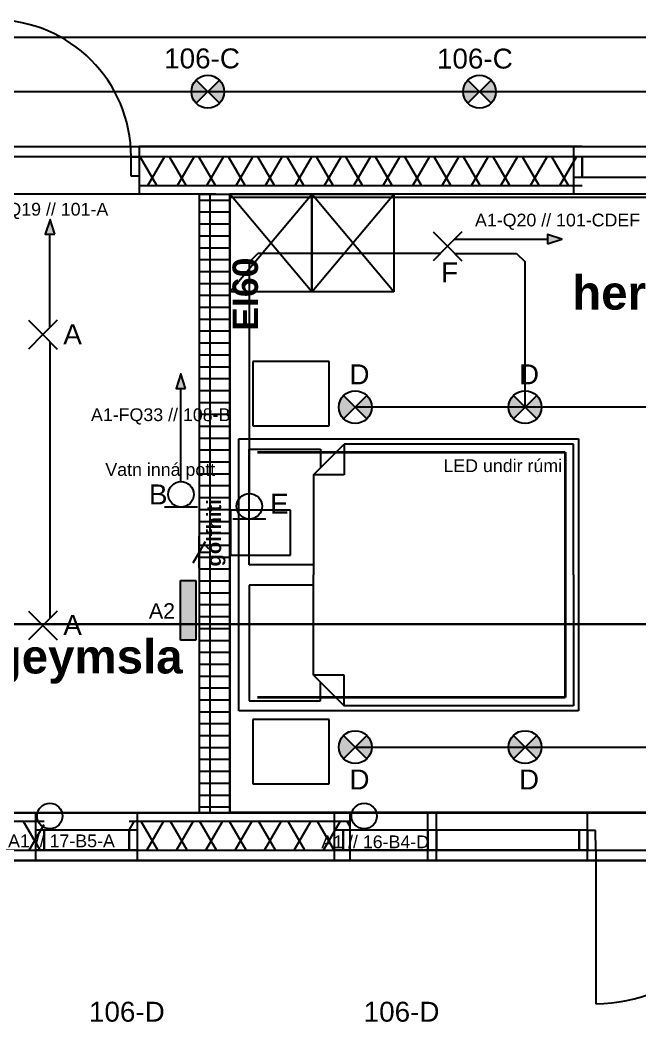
# Model space of a CAD drawing. Header units: millimetres. Extents: x -242231 to 419123, y -2399 to 525285.
# Drawn here: x -112925 to -109275, y 45335 to 51229 of the extents above; entities that cross this region are included whole.
import ezdxf

# ---------------------------------------------------------------- set-up
doc = ezdxf.new("R2010")
doc.units = ezdxf.units.MM
for name, color, linetype in [('Grunnur', 252, 'Continuous'), ('PDF_R-TAKN-LAGSPENNA', 7, 'Continuous'), ('R-TAKN-LAGSPENNA', 7, 'Continuous'), ('TAKN', 7, 'Continuous')]:
    doc.layers.add(name, color=color, linetype=linetype)
doc.layers.add('R-lagnir', color=7, linetype='Continuous', lineweight=25)
doc.styles.add('GENERATED_STYLE_1', font='swissb.ttf')
doc.styles.get("Standard").update_dxf_attribs({"font": 'arial.ttf'})

msp = doc.modelspace()

# ---------------------------------------------------------------- hatches: boundary and pattern name
h = msp.add_hatch(color=256)
h.dxf.hatch_style = 1
h.paths.add_polyline_path([(-111980.695, 47581.678), (-111890.695, 47581.678), (-111890.695, 47931.678), (-111980.695, 47931.678)])
at = {"layer": 'TAKN'}
h = msp.add_hatch(color=7, dxfattribs=at)
h.dxf.hatch_style = 1
h.paths.add_polyline_path([(-111751.074, 50876.289), (-111819.527, 50807.892), (-111751.074, 50739.495, 0.19880539), (-111722.76, 50807.892, 0.19880539)])
h.paths.add_polyline_path([(-111887.98, 50876.289, 0.19880539), (-111916.294, 50807.892, 0.19880539), (-111887.98, 50739.495), (-111819.527, 50807.892)])
h = msp.add_hatch(color=7, dxfattribs=at)
h.dxf.hatch_style = 1
h.paths.add_polyline_path([(-110151.074, 50876.289), (-110219.527, 50807.892), (-110151.074, 50739.495, 0.19880539), (-110122.76, 50807.892, 0.19880539)])
h.paths.add_polyline_path([(-110287.98, 50876.289, 0.19880539), (-110316.294, 50807.892, 0.19880539), (-110287.98, 50739.495), (-110219.527, 50807.892)])
h = msp.add_hatch(color=7, dxfattribs=at)
h.dxf.hatch_style = 1
h.paths.add_polyline_path([(-110882.818, 49020.389), (-110951.271, 48951.993), (-110882.818, 48883.596, 0.19880539), (-110854.504, 48951.993, 0.19880539)])
h.paths.add_polyline_path([(-111019.724, 49020.389, 0.19880539), (-111048.038, 48951.993, 0.19880539), (-111019.724, 48883.596), (-110951.271, 48951.993)])
h = msp.add_hatch(color=7, dxfattribs=at)
h.dxf.hatch_style = 1
h.paths.add_polyline_path([(-109882.818, 49020.389), (-109951.271, 48951.993), (-109882.818, 48883.596, 0.19880539), (-109854.504, 48951.993, 0.19880539)])
h.paths.add_polyline_path([(-110019.724, 49020.389, 0.19880539), (-110048.038, 48951.993, 0.19880539), (-110019.724, 48883.596), (-109951.271, 48951.993)])
h = msp.add_hatch(color=7, dxfattribs=at)
h.dxf.hatch_style = 1
h.paths.add_polyline_path([(-110882.818, 47020.389), (-110951.271, 46951.993), (-110882.818, 46883.596, 0.19880539), (-110854.504, 46951.993, 0.19880539)])
h.paths.add_polyline_path([(-111019.724, 47020.389, 0.19880539), (-111048.038, 46951.993, 0.19880539), (-111019.724, 46883.596), (-110951.271, 46951.993)])
h = msp.add_hatch(color=7, dxfattribs=at)
h.dxf.hatch_style = 1
h.paths.add_polyline_path([(-109882.818, 47020.389), (-109951.271, 46951.993), (-109882.818, 46883.596, 0.19880539), (-109854.504, 46951.993, 0.19880539)])
h.paths.add_polyline_path([(-110019.724, 47020.389, 0.19880539), (-110048.038, 46951.993, 0.19880539), (-110019.724, 46883.596), (-109951.271, 46951.993)])

# ---------------------------------------------------------------- linework, layer by layer
for p, q in [((-112749.367, 49424.147), (-112749.367, 49971.873)), ((-110365.804, 49940.928), (-109818.078, 49940.928)), ((-111978.632, 48515.806), (-111978.632, 49063.533)), ((-111980.695, 47581.678), (-111980.695, 47931.678)), ((-111980.695, 47931.678), (-111890.695, 47931.678)), ((-111890.695, 47931.678), (-111890.695, 47581.678)), ((-111890.695, 47581.678), (-111980.695, 47581.678))]:
    msp.add_line(p, q)
at = {"layer": 'Grunnur', "linetype": 'Continuous'}
for p, q in [((-108923.389, 51127.664), (-114660.127, 51127.664)), ((-105884.727, 50488.706), (-114083.35, 50479.667)), ((-113074.008, 50485.493), (-105872.603, 50485.482)), ((-109615.191, 50485.486), (-112223.168, 50485.493)), ((-112223.168, 50485.493), (-112223.168, 50425.493)), ((-111773.115, 50485.499), (-111960.615, 50485.499)), ((-109665.191, 50485.486), (-108865.191, 50485.484)), ((-109665.191, 50485.486), (-109665.191, 50425.486)), ((-105812.607, 50424.165), (-114018.715, 50424.165)), ((-112271.168, 50310.493), (-112271.168, 50425.493)), ((-112271.168, 50425.493), (-112223.168, 50425.493)), ((-109615.191, 50425.486), (-112223.168, 50425.493)), ((-112223.168, 50425.493), (-112223.168, 50310.493)), ((-112223.168, 50425.493), (-112223.168, 50310.493)), ((-112120.046, 50255.493), (-112218.195, 50425.493)), ((-112171.685, 50255.493), (-112073.535, 50425.493)), ((-111946.84, 50255.492), (-112044.99, 50425.493)), ((-111998.48, 50255.493), (-111900.33, 50425.492)), ((-111773.635, 50255.492), (-111871.785, 50425.492)), ((-111825.275, 50255.492), (-111727.126, 50425.492)), ((-111600.43, 50255.491), (-111698.579, 50425.492)), ((-111652.07, 50255.492), (-111553.921, 50425.491)), ((-111427.224, 50255.491), (-111525.374, 50425.491)), ((-111478.865, 50255.491), (-111380.716, 50425.491)), ((-111254.019, 50255.49), (-111352.169, 50425.491)), ((-111305.661, 50255.491), (-111207.511, 50425.49)), ((-111080.813, 50255.49), (-111178.963, 50425.49)), ((-111132.456, 50255.49), (-111034.306, 50425.49)), ((-110907.608, 50255.489), (-111005.758, 50425.49)), ((-110959.251, 50255.49), (-110861.102, 50425.489)), ((-110734.403, 50255.489), (-110832.552, 50425.489)), ((-110786.046, 50255.489), (-110687.897, 50425.489)), ((-110561.197, 50255.489), (-110659.347, 50425.489)), ((-110612.841, 50255.489), (-110514.692, 50425.488)), ((-110387.992, 50255.488), (-110486.142, 50425.488)), ((-110439.637, 50255.488), (-110341.487, 50425.488)), ((-110214.787, 50255.488), (-110312.936, 50425.488)), ((-110266.432, 50255.488), (-110168.282, 50425.487)), ((-110041.581, 50255.487), (-110139.731, 50425.487)), ((-110093.227, 50255.487), (-109995.078, 50425.487)), ((-109868.376, 50255.487), (-109966.526, 50425.487)), ((-109920.022, 50255.487), (-109821.873, 50425.486)), ((-109695.171, 50255.486), (-109793.32, 50425.486)), ((-109746.817, 50255.486), (-109648.668, 50425.486)), ((-109615.191, 50425.486), (-109665.191, 50425.486)), ((-109665.191, 50425.486), (-109665.191, 50305.486)), ((-109615.191, 50416.957), (-109620.115, 50425.486)), ((-109615.191, 50305.486), (-109615.191, 50425.486)), ((-108915.191, 50425.484), (-109615.191, 50425.486)), ((-108915.191, 50425.484), (-109615.191, 50425.486)), ((-109615.191, 50425.486), (-109615.191, 50305.486)), ((-112223.168, 50310.493), (-112271.168, 50310.493)), ((-112223.168, 50310.493), (-112223.168, 50255.493)), ((-109665.191, 50305.486), (-109615.191, 50305.486)), ((-109665.191, 50305.486), (-109665.191, 50255.486)), ((-109615.191, 50305.486), (-108915.191, 50305.484)), ((-109615.191, 50305.486), (-108915.191, 50305.484)), ((-112223.168, 50255.493), (-109615.191, 50255.486)), ((-112223.168, 50255.493), (-112223.168, 50205.493)), ((-109665.191, 50255.486), (-109665.191, 50205.486)), ((-111806.404, 50205.491), (-113798.671, 50205.491)), ((-111773.115, 50205.498), (-111960.615, 50205.498)), ((-111689.79, 50202.95), (-111869.79, 50202.95)), ((-111869.79, 50202.95), (-111869.79, 46565.039)), ((-111869.79, 50170.213), (-111689.79, 50170.213)), ((-111806.404, 46565.039), (-111806.404, 50205.491)), ((-108268.535, 50205.488), (-111689.79, 50205.488)), ((-111689.79, 50205.488), (-111689.79, 46565.039)), ((-111689.79, 46565.039), (-111689.79, 50202.95)), ((-108268.535, 50185.092), (-111689.79, 50185.092)), ((-111689.757, 49631.108), (-111689.757, 50205.481)), ((-111689.757, 50205.481), (-111207.012, 50205.481)), ((-111689.757, 49631.201), (-111207.012, 50205.481)), ((-111207.012, 49631.108), (-111689.757, 50205.481)), ((-111207.012, 50205.481), (-111207.012, 49631.108)), ((-111207.012, 49631.108), (-111207.012, 50205.481)), ((-111207.012, 50205.481), (-110724.266, 50205.481)), ((-111207.012, 49631.201), (-110724.266, 50205.481)), ((-110724.266, 49631.108), (-111207.012, 50205.481)), ((-110724.266, 50205.481), (-110724.266, 49631.108)), ((-108865.191, 50205.484), (-109665.191, 50205.486)), ((-111869.79, 50100.213), (-111689.79, 50100.213)), ((-111869.79, 50030.213), (-111689.79, 50030.213)), ((-111869.79, 49960.213), (-111689.79, 49960.213)), ((-111869.79, 49890.213), (-111689.79, 49890.213)), ((-111869.79, 49820.213), (-111689.79, 49820.213)), ((-111869.79, 49750.213), (-111689.79, 49750.213)), ((-111869.79, 49680.213), (-111689.79, 49680.213)), ((-111207.012, 49631.108), (-111689.757, 49631.108)), ((-110724.266, 49631.108), (-111207.012, 49631.108)), ((-111869.79, 49610.213), (-111689.79, 49610.213)), ((-111869.79, 49540.213), (-111689.79, 49540.213)), ((-111869.79, 49470.213), (-111689.79, 49470.213)), ((-111869.79, 49400.213), (-111689.79, 49400.213)), ((-111869.79, 49330.213), (-111689.79, 49330.213)), ((-111869.79, 49260.213), (-111689.79, 49260.213)), ((-111105.78, 49220.267), (-111554.395, 49220.267)), ((-111554.395, 49220.267), (-111554.395, 48841.93)), ((-111105.78, 48841.93), (-111105.78, 49220.267)), ((-111869.79, 49190.213), (-111689.79, 49190.213)), ((-111869.79, 49120.213), (-111689.79, 49120.213)), ((-111869.79, 49050.213), (-111689.79, 49050.213)), ((-111869.79, 48980.213), (-111689.79, 48980.213)), ((-111869.79, 48910.213), (-111689.79, 48910.213)), ((-111869.79, 48840.213), (-111689.79, 48840.213)), ((-111554.395, 48841.93), (-111105.78, 48841.93)), ((-111869.79, 48770.213), (-111689.79, 48770.213)), ((-111636.648, 47164.763), (-111636.648, 48764.763)), ((-111636.648, 48764.763), (-109636.648, 48764.763)), ((-109636.648, 48764.763), (-109636.648, 47164.763)), ((-111869.79, 48700.213), (-111689.79, 48700.213)), ((-111576.648, 48024.763), (-111576.648, 48704.763)), ((-111576.648, 48704.763), (-111156.648, 48704.763)), ((-111196.648, 48554.763), (-111016.648, 48734.763)), ((-111156.648, 48704.763), (-111156.648, 48594.763)), ((-109666.648, 48734.763), (-111016.648, 48734.763)), ((-111016.648, 48734.763), (-111016.648, 48554.763)), ((-109666.648, 47964.763), (-109666.648, 48734.763)), ((-111869.79, 48630.213), (-111689.79, 48630.213)), ((-111869.79, 48560.213), (-111689.79, 48560.213)), ((-111016.648, 48554.763), (-111196.648, 48554.763)), ((-111196.648, 48554.763), (-111196.648, 47964.763)), ((-111869.79, 48490.213), (-111689.79, 48490.213)), ((-111869.79, 48420.213), (-111689.79, 48420.213)), ((-111869.79, 48350.213), (-111689.79, 48350.213)), ((-111333.014, 48346.401), (-111686.267, 48346.401)), ((-111686.267, 48346.401), (-111686.267, 48081.85)), ((-111333.014, 48081.85), (-111333.014, 48346.401)), ((-111869.79, 48280.213), (-111689.79, 48280.213)), ((-111905.874, 48036.883), (-111833.706, 48161.883)), ((-111869.79, 48210.213), (-111689.79, 48210.213)), ((-111869.79, 48005.633), (-111869.79, 48193.133)), ((-111869.79, 48140.213), (-111689.79, 48140.213)), ((-111869.79, 48099.383), (-111808.665, 48099.383)), ((-111869.79, 48070.213), (-111689.79, 48070.213)), ((-111686.267, 48081.85), (-111333.014, 48081.85)), ((-111869.79, 48000.213), (-111689.79, 48000.213)), ((-111196.648, 48024.763), (-111576.648, 48024.763)), ((-111869.79, 47930.213), (-111689.79, 47930.213)), ((-111196.648, 47374.763), (-111196.648, 47964.763)), ((-109666.648, 47964.763), (-109666.648, 47194.763)), ((-111196.648, 47904.763), (-111576.648, 47904.763)), ((-111576.648, 47904.763), (-111576.648, 47224.763)), ((-111869.79, 47860.213), (-111689.79, 47860.213)), ((-111869.79, 47790.213), (-111689.79, 47790.213)), ((-111869.79, 47720.213), (-111689.79, 47720.213)), ((-105447.339, 47675.627), (-114660.127, 47675.627)), ((-114660.127, 47675.627), (-105442.651, 47675.627)), ((-111869.79, 47650.213), (-111689.79, 47650.213)), ((-111869.79, 47580.213), (-111689.79, 47580.213)), ((-111869.79, 47510.213), (-111689.79, 47510.213)), ((-111869.79, 47440.213), (-111689.79, 47440.213)), ((-111869.79, 47370.213), (-111689.79, 47370.213)), ((-111016.648, 47374.763), (-111196.648, 47374.763)), ((-111196.648, 47374.763), (-111016.648, 47194.763)), ((-111156.648, 47224.763), (-111156.648, 47334.763)), ((-111016.648, 47194.763), (-111016.648, 47374.763)), ((-111869.79, 47300.213), (-111689.79, 47300.213)), ((-111869.79, 47230.213), (-111689.79, 47230.213)), ((-111576.648, 47224.763), (-111156.648, 47224.763)), ((-111869.79, 47160.213), (-111689.79, 47160.213)), ((-109636.648, 47164.763), (-111636.648, 47164.763)), ((-109666.648, 47194.763), (-111016.648, 47194.763)), ((-111105.78, 47114.217), (-111554.395, 47114.217)), ((-111554.395, 47114.217), (-111554.395, 46735.879)), ((-111105.78, 46735.879), (-111105.78, 47114.217)), ((-111869.79, 47090.213), (-111689.79, 47090.213)), ((-111869.79, 47020.213), (-111689.79, 47020.213)), ((-111869.79, 46950.213), (-111689.79, 46950.213)), ((-111869.79, 46880.213), (-111689.79, 46880.213)), ((-111869.79, 46810.213), (-111689.79, 46810.213)), ((-111869.79, 46740.213), (-111689.79, 46740.213)), ((-111554.395, 46735.879), (-111105.78, 46735.879)), ((-111869.79, 46670.213), (-111689.79, 46670.213)), ((-111869.79, 46600.213), (-111689.79, 46600.213)), ((-108268.535, 46567.092), (-111689.79, 46567.092)), ((-109583.273, 46566.103), (-110523.273, 46565.412)), ((-109583.579, 46516.103), (-109583.616, 46566.103)), ((-109583.236, 46516.103), (-109583.273, 46566.103)), ((-112782.995, 46515.039), (-113848.773, 46515.039)), ((-112782.995, 46565.039), (-113798.772, 46565.039)), ((-113798.671, 46565.039), (-111806.404, 46565.039)), ((-112806.83, 46345.039), (-112904.98, 46515.039)), ((-112232.995, 46565.039), (-112832.995, 46565.039)), ((-112832.995, 46515.039), (-112832.995, 46565.039)), ((-112832.995, 46465.039), (-112832.995, 46515.039)), ((-110981.916, 46565.039), (-112282.995, 46565.039)), ((-110981.916, 46515.039), (-112282.995, 46515.039)), ((-112282.995, 46462.697), (-112252.776, 46515.039)), ((-112232.995, 46515.039), (-112232.995, 46565.039)), ((-112232.995, 46465.039), (-112232.995, 46515.039)), ((-112114.01, 46345.039), (-112212.16, 46515.039)), ((-112177.72, 46345.039), (-112079.571, 46515.039)), ((-111940.805, 46345.039), (-112038.955, 46515.039)), ((-112004.515, 46345.039), (-111906.366, 46515.039)), ((-111869.79, 46565.039), (-111689.79, 46565.039)), ((-111767.6, 46345.039), (-111865.749, 46515.039)), ((-111831.31, 46345.039), (-111733.161, 46515.039)), ((-111594.395, 46345.039), (-111692.544, 46515.039)), ((-111689.79, 46565.039), (-108268.535, 46565.039)), ((-111658.105, 46345.039), (-111559.955, 46515.039)), ((-111421.19, 46345.039), (-111519.339, 46515.039)), ((-111484.9, 46345.039), (-111386.75, 46515.039)), ((-111247.985, 46345.039), (-111346.134, 46515.039)), ((-111311.695, 46345.039), (-111213.545, 46515.039)), ((-111074.78, 46345.039), (-111172.929, 46515.039)), ((-111138.49, 46345.039), (-111040.34, 46515.039)), ((-110473.273, 46565.448), (-111073.273, 46565.007)), ((-111073.236, 46515.007), (-111073.273, 46565.007)), ((-111073.199, 46465.007), (-111073.236, 46515.007)), ((-110981.916, 46484.194), (-110999.724, 46515.039)), ((-110981.916, 46515.039), (-110981.916, 46565.039)), ((-110981.916, 46345.039), (-110981.916, 46515.039)), ((-110523.236, 46515.412), (-110523.273, 46565.412)), ((-110523.199, 46465.412), (-110523.236, 46515.412)), ((-110473.236, 46515.448), (-110473.273, 46565.448)), ((-110473.199, 46465.448), (-110473.236, 46515.448)), ((-109583.538, 46461.103), (-109583.579, 46516.103)), ((-109583.2, 46466.103), (-109583.236, 46516.103)), ((-112870.541, 46345.039), (-112782.995, 46496.672)), ((-112832.995, 46465.039), (-112782.995, 46465.039)), ((-112832.995, 46345.039), (-112832.995, 46465.039)), ((-112782.995, 46465.039), (-112782.995, 46345.039)), ((-112782.995, 46465.039), (-112282.995, 46465.039)), ((-112282.995, 46345.039), (-112282.995, 46465.039)), ((-112282.995, 46465.039), (-112232.995, 46465.039)), ((-112232.995, 46345.039), (-112232.995, 46465.039)), ((-111073.199, 46465.007), (-111023.199, 46465.044)), ((-111073.111, 46345.007), (-111073.199, 46465.007)), ((-111023.199, 46465.044), (-110523.199, 46465.412)), ((-111023.199, 46465.044), (-111023.111, 46345.044)), ((-110523.199, 46465.412), (-110473.199, 46465.448)), ((-110523.199, 46465.412), (-110473.199, 46465.448)), ((-110523.111, 46345.412), (-110523.199, 46465.412)), ((-110523.111, 46345.412), (-110523.199, 46465.412)), ((-110473.199, 46465.448), (-109633.2, 46466.066)), ((-110473.111, 46345.448), (-110473.199, 46465.448)), ((-110473.199, 46465.448), (-110473.111, 46345.448)), ((-109633.2, 46466.066), (-109583.2, 46466.103)), ((-109633.111, 46346.066), (-109633.2, 46466.066)), ((-109535.538, 46461.138), (-109583.538, 46461.103)), ((-109583.538, 46461.103), (-109583.454, 46346.103)), ((-109583.454, 46346.103), (-109583.538, 46461.103)), ((-109583.111, 46346.103), (-109583.2, 46466.103)), ((-109535.454, 46346.138), (-109535.538, 46461.138)), ((-114018.715, 46345.095), (-105815.34, 46345.095)), ((-113848.779, 46345.039), (-112782.995, 46345.039)), ((-112782.995, 46345.039), (-112832.995, 46345.039)), ((-112832.995, 46285.039), (-112832.995, 46345.039)), ((-112282.995, 46345.039), (-112782.995, 46345.039)), ((-112282.995, 46345.039), (-110981.916, 46345.039)), ((-112232.995, 46345.039), (-112282.995, 46345.039)), ((-112232.995, 46285.039), (-112232.995, 46345.039)), ((-111023.111, 46345.044), (-111073.111, 46345.007)), ((-111073.067, 46285.007), (-111073.111, 46345.007)), ((-110523.111, 46345.412), (-111023.111, 46345.044)), ((-110981.916, 46285.039), (-110981.916, 46345.039)), ((-110473.111, 46345.448), (-110523.111, 46345.412)), ((-110473.111, 46345.448), (-110523.111, 46345.412)), ((-110523.067, 46285.412), (-110523.111, 46345.412)), ((-109633.111, 46346.066), (-110473.111, 46345.448)), ((-110473.067, 46285.448), (-110473.111, 46345.448)), ((-109583.111, 46346.103), (-109633.111, 46346.066)), ((-109583.454, 46346.103), (-109535.454, 46346.138)), ((-109583.41, 46286.103), (-109583.454, 46346.103)), ((-109583.067, 46286.103), (-109583.111, 46346.103)), ((-109535.454, 46346.138), (-109534.789, 45442.138)), ((-105875.047, 46285.046), (-114078.831, 46285.046)), ((-114078.781, 46285.039), (-112782.995, 46285.039)), ((-114078.725, 46285.046), (-105904.216, 46285.046)), ((-105874.107, 46285.046), (-114078.644, 46285.046)), ((-112832.995, 46285.039), (-112232.995, 46285.039)), ((-112282.995, 46285.039), (-110981.916, 46285.039)), ((-112021.487, 46285.601), (-109587.45, 46285.601)), ((-111073.067, 46285.007), (-110473.067, 46285.448)), ((-110523.067, 46285.412), (-109583.067, 46286.103))]:
    msp.add_line(p, q, dxfattribs=at)
at = {"layer": 'Grunnur', "linetype": 'Continuous', "extrusion": (0, 0, -1)}
for p, q in [((-112782.995, 46465.039), (-112282.995, 46465.039)), ((-112782.995, 46345.039), (-112782.995, 46465.039)), ((-112282.995, 46465.039), (-112282.995, 46345.039)), ((-111023.199, 46465.044), (-110523.199, 46465.412)), ((-111023.111, 46345.044), (-111023.199, 46465.044)), ((-110523.199, 46465.412), (-110523.111, 46345.412)), ((-110473.199, 46465.448), (-109633.2, 46466.066)), ((-110473.111, 46345.448), (-110473.199, 46465.448)), ((-109633.2, 46466.066), (-109633.111, 46346.066)), ((-112282.995, 46345.039), (-112782.995, 46345.039)), ((-110523.111, 46345.412), (-111023.111, 46345.044)), ((-109633.111, 46346.066), (-110473.111, 46345.448))]:
    msp.add_line(p, q, dxfattribs=at)
at = {"layer": 'Grunnur', "linetype": 'Continuous'}
for centre, radius, start, end in [((-113075.168, 50425.496), 804, 359.9998361, 89.9998361), ((-109535.454, 46346.138), 904, 270.0421474, 0.0421474)]:
    msp.add_arc(centre, radius, start, end, dxfattribs=at)
for p in [(-112223.168, 50425.493), (-109665.191, 50425.486), (-112832.995, 46345.039), (-112232.995, 46345.039), (-111073.111, 46345.007), (-110523.111, 46345.412), (-110473.111, 46345.448), (-109583.454, 46346.103), (-109583.111, 46346.103)]:
    msp.add_point(p, dxfattribs=at)
at = {"layer": 'PDF_R-TAKN-LAGSPENNA', "lineweight": 25}
for points in [[(-112720.61, 49970.101), (-112748.126, 50055.823), (-112776.7, 49970.101)], [(-109819.85, 49912.171), (-109734.128, 49939.687), (-109819.85, 49968.261)], [(-111949.875, 49061.76), (-111977.391, 49147.483), (-112005.966, 49061.76)]]:
    msp.add_lwpolyline(points, close=True, dxfattribs=at)
at = {"layer": 'PDF_R-TAKN-LAGSPENNA', "lineweight": 0}
for points in [[(-112720.61, 49970.101), (-112776.7, 49970.101), (-112720.61, 49970.101)], [(-109819.85, 49912.171), (-109819.85, 49968.261), (-109819.85, 49912.171)], [(-111949.875, 49061.76), (-112005.966, 49061.76), (-111949.875, 49061.76)]]:
    msp.add_lwpolyline(points, close=True, dxfattribs=at)
at = {"layer": 'PDF_R-TAKN-LAGSPENNA', "transparency": 33554559}
for points in [[(-112748.126, 50055.823), (-112720.61, 49970.101), (-112776.7, 49970.101)], [(-109734.128, 49939.687), (-109819.85, 49912.171), (-109819.85, 49968.261)], [(-111977.391, 49147.483), (-111949.875, 49061.76), (-112005.966, 49061.76)]]:
    msp.add_solid(points, dxfattribs=at)
at = {"layer": 'R-lagnir', "color": 7, "true_color": 0xffffff}
for p, q in [((-108619.527, 50807.892), (-114330.923, 50807.892)), ((-111574.77, 49806.075), (-111524.77, 49856.075)), ((-110450.657, 49856.075), (-111524.77, 49856.075)), ((-110365.804, 49856.075), (-110001.271, 49856.075)), ((-110001.271, 49856.075), (-109951.271, 49806.075)), ((-111574.77, 48443.671), (-111574.77, 49806.075)), ((-109951.271, 48951.993), (-109951.271, 49806.075)), ((-112748.225, 47709.575), (-112748.225, 49336.605)), ((-108951.271, 48951.993), (-110951.271, 48951.993)), ((-110951.271, 46951.993), (-108951.271, 46951.993))]:
    msp.add_line(p, q, dxfattribs=at)
at = {"layer": 'R-TAKN-LAGSPENNA', "color": 7, "linetype": 'Continuous', "lineweight": 25}
for p, q in [((-110493.083, 49983.354), (-110408.231, 49898.501)), ((-110323.378, 49983.354), (-110408.231, 49898.501)), ((-110408.231, 49898.501), (-110493.083, 49813.649)), ((-110408.231, 49898.501), (-110323.378, 49813.649)), ((-112875.505, 49463.884), (-112790.652, 49379.031)), ((-112705.799, 49463.884), (-112790.652, 49379.031)), ((-112790.652, 49379.031), (-112875.505, 49294.178)), ((-112790.652, 49379.031), (-112705.799, 49294.178)), ((-111880.79, 48363.866), (-112073.718, 48363.866)), ((-111478.306, 48293.671), (-111671.234, 48293.671)), ((-112875.505, 47752.001), (-112790.652, 47667.148)), ((-112705.799, 47752.001), (-112790.652, 47667.148)), ((-112790.652, 47667.148), (-112875.505, 47582.295)), ((-112790.652, 47667.148), (-112705.799, 47582.295))]:
    msp.add_line(p, q, dxfattribs=at)
at = {"layer": 'R-TAKN-LAGSPENNA', "color": 3, "linetype": 'Continuous', "lineweight": 35}
for p, q in [((-109715.367, 48685.854), (-111526.839, 48685.854)), ((-109715.29, 48686.31), (-109715.29, 47243.485)), ((-109715.29, 47243.514), (-111526.949, 47243.514))]:
    msp.add_line(p, q, dxfattribs=at)
at = {"layer": 'R-TAKN-LAGSPENNA', "color": 7, "linetype": 'Continuous', "lineweight": 25}
for centre in [(-111977.254, 48438.866), (-111574.77, 48368.671), (-112750.261, 46546.546), (-110898.891, 46546.546)]:
    msp.add_circle(centre, 75, dxfattribs=at)
at = {"layer": 'TAKN', "color": 7, "lineweight": 25}
for p, q in [((-111751.074, 50876.289), (-111887.98, 50739.495)), ((-111887.98, 50876.289), (-111751.074, 50739.495)), ((-110151.074, 50876.289), (-110287.98, 50739.495)), ((-110287.98, 50876.289), (-110151.074, 50739.495)), ((-110882.818, 49020.389), (-111019.724, 48883.596)), ((-111019.724, 49020.389), (-110882.818, 48883.596)), ((-109882.818, 49020.389), (-110019.724, 48883.596)), ((-110019.724, 49020.389), (-109882.818, 48883.596)), ((-110882.818, 47020.389), (-111019.724, 46883.596)), ((-111019.724, 47020.389), (-110882.818, 46883.596)), ((-109882.818, 47020.389), (-110019.724, 46883.596)), ((-110019.724, 47020.389), (-109882.818, 46883.596))]:
    msp.add_line(p, q, dxfattribs=at)
at = {"layer": 'TAKN', "color": 7}
for centre in [(-111819.527, 50807.892), (-110219.527, 50807.892), (-110951.271, 48951.993), (-109951.271, 48951.993), (-110951.271, 46951.993), (-109951.271, 46951.993)]:
    msp.add_circle(centre, 96.767, dxfattribs=at)

# ---------------------------------------------------------------- texts
at = {"color": 7, "linetype": 'Continuous', "lineweight": 25, "attachment_point": 1}
for s, insert, char_height, width in [('106-C', (-112076.566, 51062.399), 117.3235, 1237.07712), ('106-C', (-110469.996, 51061.232), 117.3235, 1237.07712), ('A1-Q19 // 101-A', (-113162.58, 50153.918), 75, 1620.27826), ('A1-Q20 // 101-CDEF', (-110246.089, 50090.463), 75, 1620.27826), ('F', (-110445.772, 49804.148), 117.324, 1237.07712), ('A', (-112670.358, 49439.857), 117.324, 1237.07712), ('D', (-110985.573, 49203.77), 117.324, 1237.07712), ('D', (-109987.139, 49203.77), 117.324, 1237.07712), ('A1-FQ33 // 108-B', (-112507.352, 48945.058), 75, 1620.27826), ('Vatn inná pott', (-112422.771, 48622.637), 75, 1620.27826), ('B', (-112166.097, 48497.161), 117.324, 1237.07712), ('E', (-111452.926, 48442.803), 117.324, 1237.07712), ('A', (-112670.358, 47729.364), 117.324, 1237.07712), ('D', (-110985.573, 46820.318), 117.324, 1237.07712), ('D', (-109987.139, 46820.318), 117.324, 1237.07712), ('106-D', (-112519.23, 45454.086), 117.3235, 1237.07712), ('106-D', (-110901.556, 45454.086), 117.3235, 1237.07712)]:
    msp.add_mtext(s, dxfattribs=dict(at, insert=insert, char_height=char_height, width=width))
at = {"color": 85, "linetype": 'Continuous', "lineweight": 25, "true_color": 0x58ba48, "insert": (-110431.983, 48645.378), "char_height": 75, "width": 1620.27826, "attachment_point": 1}
msp.add_mtext('LED undir rúmi', dxfattribs=at)
at = {"color": 2, "linetype": 'Continuous', "lineweight": 25, "char_height": 75, "width": 673.81316, "attachment_point": 1}
for s, insert in [('A1 // 17-B5-A', (-112995.787, 46438.029)), ('A1 // 16-B4-D', (-111150.971, 46432.331))]:
    msp.add_mtext(s, dxfattribs=dict(at, insert=insert))
at = {"layer": 'Grunnur', "linetype": 'Continuous', "style": 'GENERATED_STYLE_1'}
for s, height, p in [('EI60', 150, (-111523.959, 49401.099)), ('gólfhiti', 85, (-111741.338, 48014.749))]:
    msp.add_text(s, height=height, rotation=90, dxfattribs=at).set_placement(p)
for s, p in [('herb.', (-109673.723, 49525.829)), ('geymsla', (-113085.981, 47385.326))]:
    msp.add_text(s, height=200, dxfattribs=at).set_placement(p)
at = {"layer": 'R-lagnir', "insert": (-112166.232, 47798.58), "char_height": 90, "width": 754.05144, "attachment_point": 1}
msp.add_mtext('A2', dxfattribs=at)

doc.saveas('drawing.dxf')
